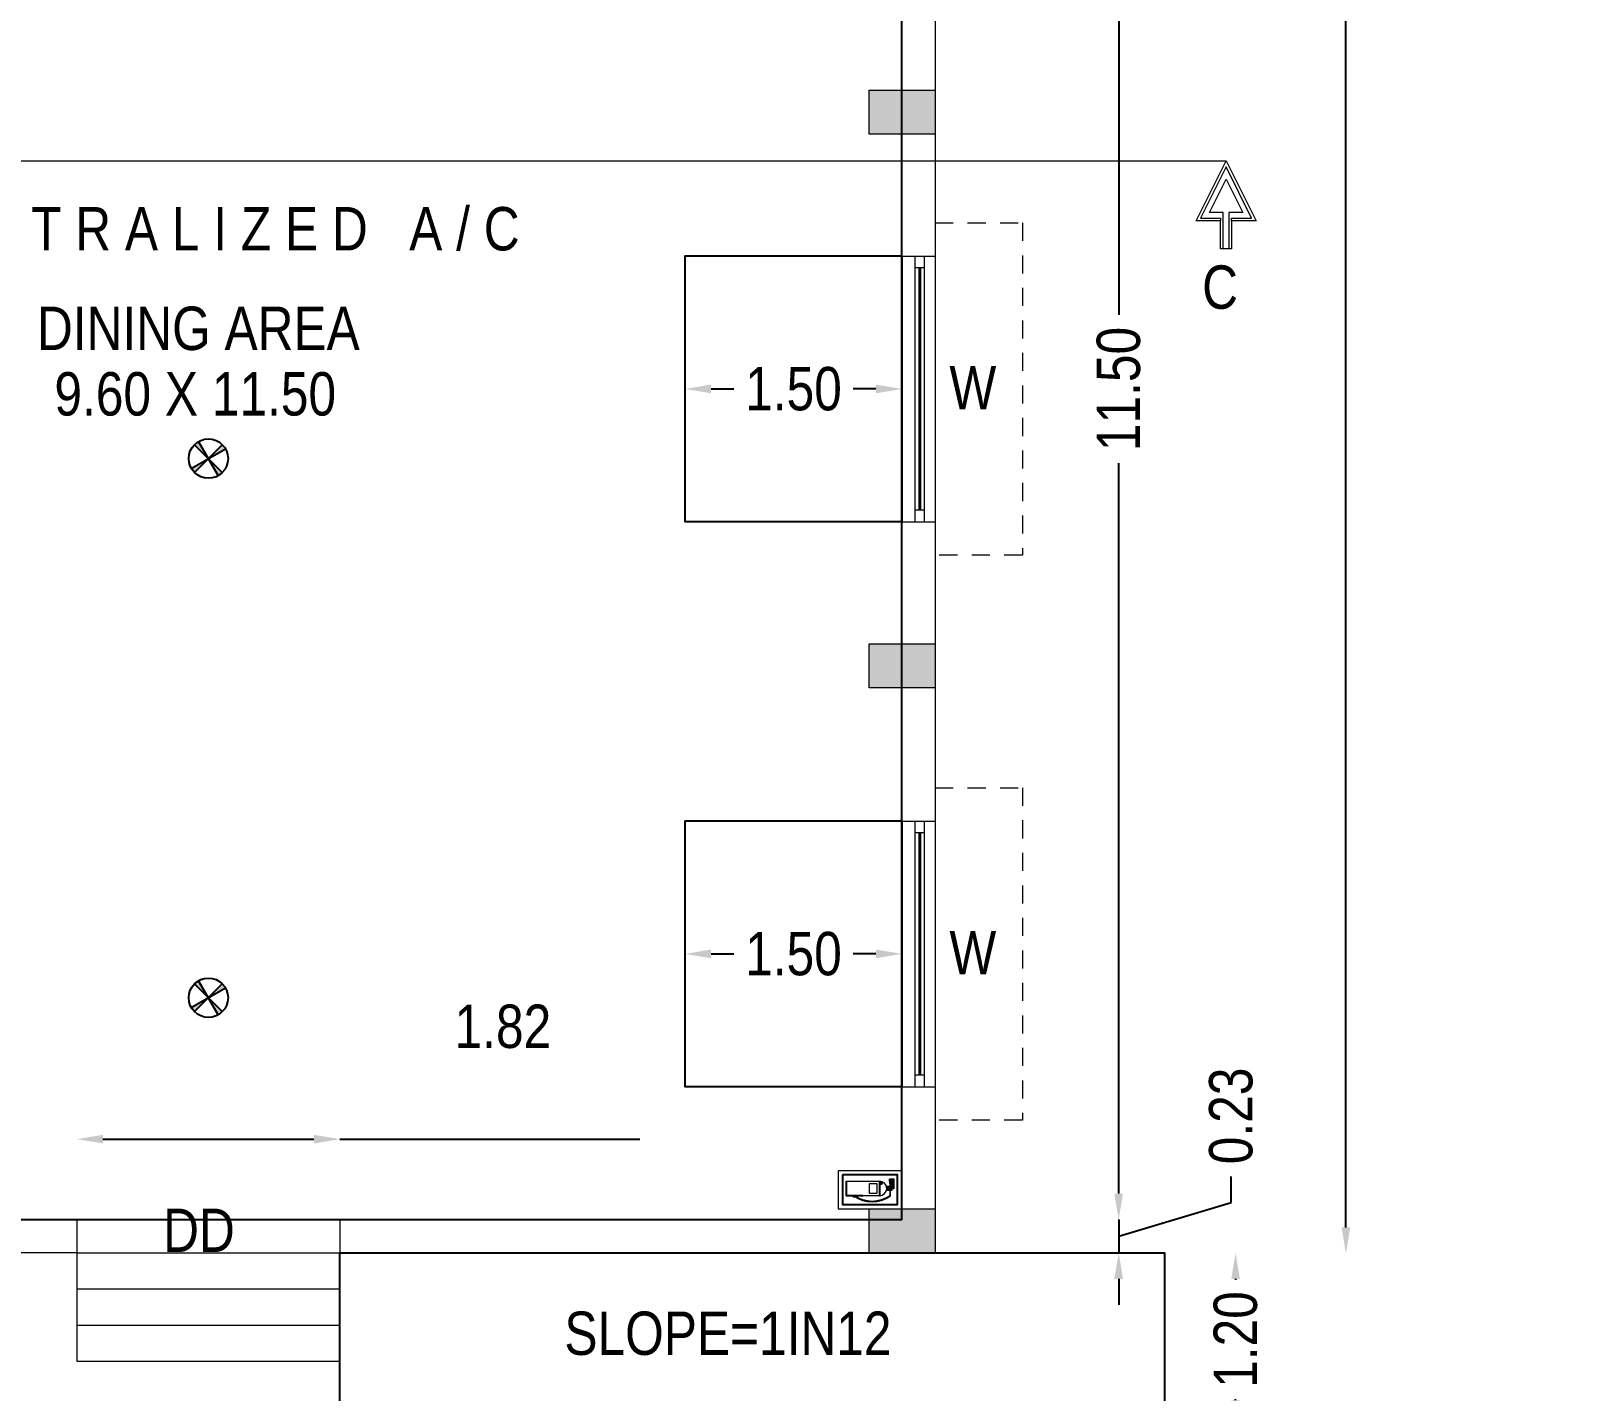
# Model space of a CAD drawing. Header units: metres. Extents: x 3750 to 6203, y 1588 to 3614.
# Drawn here: x 3800.98 to 3811.66, y 1607.11 to 1616.52 of the extents above; entities that cross this region are included whole.
import ezdxf

# ---------------------------------------------------------------- set-up
doc = ezdxf.new("R2010")
doc.units = ezdxf.units.M
doc.linetypes.add('HIDDEN2', pattern=[0.1875, 0.125, -0.0625])
for name, color, linetype in [('00', 7, 'Continuous'), ('BLK_3_DA_RAMP_1', 1, 'Continuous'), ('BLK_3_FLR_0_CARPET_AREA', 14, 'Continuous'), ('BLK_3_FLR_0_EXIT_WIDTH_DOOR', 2, 'Continuous'), ('BLK_3_FLR_0_REGULAR_ROOM_1', 2, 'Continuous'), ('BLK_3_FLR_0_ROOM_1_LIGHT_VENTILATION_1', 2, 'Continuous')]:
    doc.layers.add(name, color=color, linetype=linetype)
doc.styles.get("Standard").update_dxf_attribs({"font": 'swissc.ttf'})
doc.styles.add('style2a', font='swissc.ttf')
doc.dimstyles.new('ISO-25', dxfattribs={"dimtxt": 0.6, "dimasz": 0.18, "dimexe": 1.25, "dimexo": 0.625, "dimtad": 1, "dimdsep": 46, "dimtxsty": 'Standard', "dimcen": 0.18, "dimse1": 1, "dimse2": 1, "dimadec": 0, "dimazin": 0, "dimtfac": 1, "dimtmove": 0, "dimatfit": 3, "dimfxl": 0, "dimarcsym": 0})
doc.dimstyles.get("Standard").update_dxf_attribs({"dimtxt": 0.3, "dimasz": 0.18, "dimexe": 0.18, "dimexo": 0.0625, "dimgap": 0.09, "dimtad": 0, "dimzin": 0, "dimdsep": 46, "dimtxsty": 'style2a', "dimcen": 0.09, "dimse1": 1, "dimse2": 1, "dimadec": 0, "dimazin": 0, "dimtfac": 1, "dimtofl": 0, "dimtmove": 0, "dimatfit": 3, "dimfxl": 0, "dimtolj": 1, "dimtzin": 0, "dimarcsym": 0})

# ---------------------------------------------------------------- blocks, each defined once
blk = doc.blocks.new('*D80')
at = {"color": 0, "lineweight": -2, "ltscale": 10}
for p, q in [((3810.078997314411, 1631.273291614153), (3810.078997314411, 1620.274443601698)), ((3810.078997314411, 1608.238842342489), (3810.078997314411, 1619.237690354945))]:
    blk.add_line(p, q, dxfattribs=at)
at = {"color": 0, "ltscale": 10}
for points in [[(3810.048997314411, 1631.273291614153), (3810.108997314411, 1631.273291614153), (3810.078997314411, 1631.453291614153)], [(3810.048997314411, 1608.238842342489), (3810.108997314411, 1608.238842342489), (3810.078997314411, 1608.058842342489)]]:
    blk.add_solid(points, dxfattribs=at)
at = {"layer": 'Defpoints', "color": 0, "ltscale": 10}
for p in [(3807.236284165525, 1631.453291614153), (3810.078997314411, 1631.453291614153), (3807.236284165522, 1608.058842342489, 0.1880125918227396)]:
    blk.add_point(p, dxfattribs=at)
at = {"color": 0, "lineweight": 18, "ltscale": 10, "insert": (3810.078997314411, 1619.75606697832), "char_height": 0.3, "attachment_point": 5, "rotation": 90, "style": 'style2a'}
blk.add_mtext('\\A1;23.39', dxfattribs=at)
blk = doc.blocks.new('*D92')
at = {"color": 0, "lineweight": -2, "ltscale": 10}
for p, q in [((3808.50652313016, 1619.608603098485), (3808.50652313016, 1614.554026306233)), ((3808.50652313016, 1608.473215747746), (3808.50652313016, 1613.52779254))]:
    blk.add_line(p, q, dxfattribs=at)
at = {"color": 0, "ltscale": 10}
for points in [[(3808.47652313016, 1619.608603098485), (3808.53652313016, 1619.608603098485), (3808.50652313016, 1619.788603098485)], [(3808.47652313016, 1608.473215747746), (3808.53652313016, 1608.473215747746), (3808.50652313016, 1608.293215747747)]]:
    blk.add_solid(points, dxfattribs=at)
at = {"layer": 'Defpoints', "color": 0, "ltscale": 10}
for p in [(3806.779083251122, 1619.788603098485), (3806.77908325113, 1608.293215747747), (3808.50652313016, 1608.293215747747)]:
    blk.add_point(p, dxfattribs=at)
at = {"color": 0, "lineweight": 18, "ltscale": 10, "insert": (3808.506523130159, 1614.040909423115), "char_height": 0.3, "attachment_point": 5, "rotation": 90, "style": 'style2a'}
blk.add_mtext('\\A1;11.50', dxfattribs=at)
blk = doc.blocks.new('*D93')
at = {"color": 0, "lineweight": -2, "ltscale": 10}
for p, q in [((3808.506523130171, 1608.473215747746), (3808.506523130171, 1608.653215747747)), ((3809.284088065236, 1608.411485228266), (3809.284088065236, 1608.591485228265)), ((3808.506523130171, 1608.178215747746), (3809.284088065236, 1608.411485228266)), ((3808.506523130171, 1608.293215747747), (3808.506523130171, 1608.063215747745)), ((3808.506523130171, 1607.883215747745), (3808.506523130171, 1607.703215747745))]:
    blk.add_line(p, q, dxfattribs=at)
at = {"color": 0, "ltscale": 10}
for points in [[(3808.47652313017, 1608.473215747746), (3808.536523130171, 1608.473215747746), (3808.506523130171, 1608.293215747747)], [(3808.47652313017, 1607.883215747745), (3808.536523130171, 1607.883215747745), (3808.506523130171, 1608.063215747745)]]:
    blk.add_solid(points, dxfattribs=at)
at = {"layer": 'Defpoints', "color": 0, "ltscale": 10}
for p in [(3806.77908325113, 1608.293215747747), (3807.236284165531, 1608.063215747745), (3808.506523130171, 1608.063215747745)]:
    blk.add_point(p, dxfattribs=at)
at = {"color": 0, "lineweight": 18, "ltscale": 10, "insert": (3809.284088065235, 1609.01051120229), "char_height": 0.3, "attachment_point": 5, "rotation": 90, "style": 'style2a'}
blk.add_mtext('\\A1;0.23', dxfattribs=at)
blk = doc.blocks.new('*D95')
at = {"layer": 'BLK_3_FLR_0_ROOM_1_LIGHT_VENTILATION_1', "color": 0, "lineweight": -2}
for p, q in [((3805.686284165524, 1610.131915822528), (3805.842517931758, 1610.131915822528)), ((3806.826284165524, 1610.131915822528), (3806.67005039929, 1610.131915822528))]:
    blk.add_line(p, q, dxfattribs=at)
at = {"layer": 'BLK_3_FLR_0_ROOM_1_LIGHT_VENTILATION_1', "color": 0}
for points in [[(3805.686284165524, 1610.161915822527), (3805.686284165524, 1610.101915822528), (3805.506284165524, 1610.131915822528)], [(3806.826284165524, 1610.161915822527), (3806.826284165524, 1610.101915822528), (3807.006284165524, 1610.131915822528)]]:
    blk.add_solid(points, dxfattribs=at)
at = {"layer": 'Defpoints', "color": 0}
for p in [(3805.506284165524, 1610.131915822528), (3805.506284165524, 1610.131915822528), (3807.006284165524, 1610.131915822528)]:
    blk.add_point(p, dxfattribs=at)
at = {"layer": 'BLK_3_FLR_0_ROOM_1_LIGHT_VENTILATION_1', "color": 0, "insert": (3806.256284165524, 1610.131915822528), "char_height": 0.3, "attachment_point": 5, "style": 'style2a'}
blk.add_mtext('\\A1;1.50', dxfattribs=at)
blk = doc.blocks.new('*D96')
at = {"layer": 'BLK_3_FLR_0_ROOM_1_LIGHT_VENTILATION_1', "color": 0, "lineweight": -2}
for p, q in [((3805.6862957019, 1614.041308203914), (3805.842529468133, 1614.041308203914)), ((3806.8262957019, 1614.041308203914), (3806.670061935666, 1614.041308203914))]:
    blk.add_line(p, q, dxfattribs=at)
at = {"layer": 'BLK_3_FLR_0_ROOM_1_LIGHT_VENTILATION_1', "color": 0}
for points in [[(3805.6862957019, 1614.071308203914), (3805.6862957019, 1614.011308203914), (3805.5062957019, 1614.041308203914)], [(3806.8262957019, 1614.071308203914), (3806.8262957019, 1614.011308203914), (3807.0062957019, 1614.041308203914)]]:
    blk.add_solid(points, dxfattribs=at)
at = {"layer": 'Defpoints', "color": 0}
for p in [(3805.5062957019, 1614.041308203914), (3805.5062957019, 1614.041308203914), (3807.0062957019, 1614.041308203914)]:
    blk.add_point(p, dxfattribs=at)
at = {"layer": 'BLK_3_FLR_0_ROOM_1_LIGHT_VENTILATION_1', "color": 0, "insert": (3806.2562957019, 1614.041308203914), "char_height": 0.3, "attachment_point": 5, "style": 'style2a'}
blk.add_mtext('\\A1;1.50', dxfattribs=at)
blk = doc.blocks.new('*D303')
at = {"layer": 'BLK_3_FLR_0_EXIT_WIDTH_DOOR', "color": 0, "lineweight": -2}
for p, q in [((3801.477074107134, 1608.849768979135), (3802.937074107133, 1608.849768979135)), ((3803.117074107134, 1608.849768979135), (3805.193437743497, 1608.849768979135))]:
    blk.add_line(p, q, dxfattribs=at)
at = {"layer": 'BLK_3_FLR_0_EXIT_WIDTH_DOOR', "color": 0}
for points in [[(3801.477074107134, 1608.879768979135), (3801.477074107134, 1608.819768979136), (3801.297074107134, 1608.849768979135)], [(3802.937074107133, 1608.879768979135), (3802.937074107133, 1608.819768979136), (3803.117074107134, 1608.849768979135)]]:
    blk.add_solid(points, dxfattribs=at)
at = {"layer": 'Defpoints', "color": 0}
for p in [(3803.117074107134, 1608.849768979135), (3801.297074107134, 1608.29321574776), (3803.117074107134, 1608.293215747788)]:
    blk.add_point(p, dxfattribs=at)
at = {"layer": 'BLK_3_FLR_0_EXIT_WIDTH_DOOR', "color": 0, "insert": (3804.245255925315, 1609.628957290824), "char_height": 0.3, "attachment_point": 5}
blk.add_mtext('1.82', dxfattribs=at)
blk = doc.blocks.new('*D305')
at = {"layer": 'BLK_3_DA_RAMP_1', "color": 0, "lineweight": -2}
for p, q in [((3809.315535177961, 1607.883215747775), (3809.315535177961, 1607.876981981542)), ((3809.315535177961, 1607.043215747776), (3809.315535177961, 1607.049449514009))]:
    blk.add_line(p, q, dxfattribs=at)
at = {"layer": 'BLK_3_DA_RAMP_1', "color": 0}
for points in [[(3809.285535177961, 1607.883215747775), (3809.345535177961, 1607.883215747775), (3809.315535177961, 1608.063215747775)], [(3809.285535177961, 1607.043215747776), (3809.345535177961, 1607.043215747776), (3809.315535177961, 1606.863215747775)]]:
    blk.add_solid(points, dxfattribs=at)
at = {"layer": 'Defpoints', "color": 0}
for p in [(3808.824535371344, 1608.063215747775), (3809.315535177961, 1608.063215747775), (3808.824535371344, 1606.863215747775)]:
    blk.add_point(p, dxfattribs=at)
at = {"layer": 'BLK_3_DA_RAMP_1', "color": 0, "insert": (3809.315535177961, 1607.463215747774), "char_height": 0.3, "attachment_point": 5, "rotation": 90, "style": 'style2a'}
blk.add_mtext('\\A1;1.20', dxfattribs=at)
blk = doc.blocks.new('auto-sprinkler')
at = {"layer": '00'}
h = blk.add_hatch(color=161, dxfattribs=at)
h.dxf.hatch_style = 1
h.paths.add_polyline_path([(5.82e-14, -1.293e-13), (-0.0750000000000014, 0.1299038105677039, 0.0655434628151658), (-0.106066017177958, 0.1060660171780574)])
h.paths.add_polyline_path([(-1.805e-13, -6.54e-14), (0.1299038105676527, 0.0749999999999943, 0.0655434628153172), (0.1060660171779424, 0.1060660171780148)])
h.paths.add_polyline_path([(0.0749999999999432, -0.1299038105676598, 0.0655434628150144), (0.1060660171778358, -0.1060660171780774), (5.83e-14, -1.293e-13)])
h.paths.add_polyline_path([(-0.129903810567711, -0.0749999999999502, 0.0655434628151658), (-0.1060660171780645, -0.1060660171779068), (-1.804e-13, -6.53e-14)])
at = {"layer": '00', "color": 170}
for points in [[(0.0749999999999027, -0.1299038105675898), (-0.0749999999999609, 0.1299038105676338)], [(-0.1299038105676409, -0.0749999999999098), (0.1299038105675827, 0.0749999999999538)], [(-0.1060660171781656, -0.1060660171780079), (0.1060660171777663, 0.1060660171778387)], [(0.1060660171777663, -0.1060660171780079), (-0.1060660171778245, 0.106066017177924)]]:
    blk.add_lwpolyline(points, dxfattribs=at)
blk.add_circle((-2.91e-14, 2.2e-14), 0.15, dxfattribs=at)
blk = doc.blocks.new('cylinder1')
for color, points in [(250, [(-7.5, 38.5), (-7.5, 37), (-1.5, 37), (1.819e-12, 37), (1.819e-12, 38.49999999999989)]), (250, [(-1.5, 36.49111867737474), (-1.5, 37), (-7.5, 35.86409997163537), (-7.5, 35.60965931032275), (-6.156004991853456, 35.60965931032275)]), (7, [(-3.582362558996101, 28.5413344918561, 1), (-4.882362558996101, 28.5413344918561, 1)]), (250, [(-1.5, 37), (-1.5, 33), (0, 33), (0, 34), (-0.25, 34), (-0.25, 36), (0, 36), (0, 37)]), (253, [(0.25, 36), (-0.25, 36), (-0.25, 34), (0.25, 34)]), (250, [(1.5, 37), (0, 37), (0, 36), (0.25, 36), (0.25, 34), (0, 34), (0, 33), (1.5, 33)]), (250, [(1.5, 36), (1.5, 35.5), (6.005287903726634, 35.5, -0.3128595630404711), (6, 6.750000000000008), (6, 6.199155247696468, 0.33166186902408), (6.116349988142244, 36)]), (254, [(6, 5.949155247696468), (6, 5.699155247696468), (6.5, 5.699155247696468), (6.5, 7.499999999999996), (6, 7.499999999999996), (6, 7.249999999999996), (6.25, 7.249999999999996), (6.25, 5.949155247696468)])]:
    blk.add_hatch(color=color).paths.add_polyline_path(points)
at = {"lineweight": 25}
for points in [[(-1.5, 36.49111867737474), (-6.156004991853478, 35.60965931032274), (-7.5, 35.60965931032274), (-7.5, 35.86409997163537), (-1.5, 37), (-7.5, 37), (-7.5, 38.5), (1.819e-12, 38.49999999999989), (1.819e-12, 37)], [(-1.5, 37), (1.5, 37), (1.5, 32.80947501931109)], [(-1.5, 32.80947501931109), (-1.5, 37)], [(-1.5, 33), (1.5, 33)], [(0, 36), (0, 37)], [(0, 33), (0, 34)]]:
    blk.add_lwpolyline(points, dxfattribs=at)
at = {"lineweight": 15}
blk.add_lwpolyline([(-6, 27), (6, 27, 0.9999999999999998)], format="xyb", close=True, dxfattribs=at)
for points in [[(-6, 27), (6, 27)], [(6, 13.5), (6, 0)], [(-6, 0), (6, 0)], [(6, 6.75), (6, 0)]]:
    blk.add_lwpolyline(points)
for points in [[(-6, 27), (6, 27), (6, 0), (-6, 0)], [(-4, 19), (-4, 25), (4, 25), (4, 19)]]:
    blk.add_lwpolyline(points, close=True, dxfattribs=at)
at = {"lineweight": 25}
blk.add_lwpolyline([(0.25, 34), (0.25, 36), (-0.25, 36), (-0.25, 34)], close=True, dxfattribs=at)
at = {"lineweight": 20}
blk.add_lwpolyline([(6, 6.75), (6, 6.199155247696468, 0.33166186902408), (6.116349988142244, 36), (1.5, 36), (1.5, 35.5), (6.005287903726638, 35.5, -0.3128595630404712)], format="xyb", close=True, dxfattribs=at)
blk.add_lwpolyline([(6, 5.949155247696468), (6, 5.699155247696468), (6.5, 5.699155247696468), (6.5, 7.499999999999996), (6, 7.499999999999996), (6, 7.249999999999996), (6.25, 7.249999999999996), (6.25, 5.949155247696468)], close=True)
at = {"lineweight": 25}
blk.add_circle((-4.232362558996101, 28.5413344918561), 0.75, dxfattribs=at)
blk.add_circle((-4.232362558996101, 28.5413344918561), 0.65)
blk = doc.blocks.new('cylinderfinal')
at = {"lineweight": 20}
for points in [[(-13.5, -45), (13.5, -45), (13.5, 0), (-13.5, 0)], [(-10.5, -42), (10.5, -42), (10.5, -3.000000000000003), (-10.5, -3)]]:
    blk.add_lwpolyline(points, close=True, dxfattribs=at)
blk.add_lwpolyline([(-10.5, -42), (10.5, -42), (10.5, -3.000000000000003), (-10.5, -3)], close=True)
at = {"lineweight": 15, "xscale": 0.8699999999998906, "yscale": 0.8699999999998906, "zscale": 1.5}
blk.add_blockref('cylinder1', (-0.9169508714730908, -39.34066445374083), dxfattribs=at)

msp = doc.modelspace()

# ---------------------------------------------------------------- hatches: boundary and pattern name
at = {"lineweight": 18, "ltscale": 10}
h = msp.add_hatch(dxfattribs=at)
h.set_pattern_fill('AR-HBONE', color=256, scale=0.18)
h.set_pattern_definition([(45, (-28086.02757969537, 1403.084574576536), (0, 1.018233764908627), [2.16, -0.72]), (135, (-28085.51846281286, 1403.593691459036), (1e-16, 1.018233764908627), [2.16, -0.72])])
h.paths.add_polyline_path([(3823.262936943984, 1608.267154314949), (3823.262936943984, 1608.341958021952), (3823.490137858371, 1608.341958021952), (3823.490137858371, 1611.946549793719), (3823.262936943973, 1611.946549793719), (3823.262936943973, 1612.251350403337), (3823.490137858371, 1612.251350403337), (3823.490137858374, 1615.593375009247), (3822.05599096674, 1615.593375009247), (3822.05599096674, 1614.650818377264), (3818.383990966736, 1614.650818377264), (3818.383990966736, 1615.593375009247), (3813.891717741613, 1615.593375009247), (3813.891717741618, 1612.251350403337), (3814.118911353343, 1612.251350403337), (3814.118911353343, 1611.946549793719), (3813.891717741618, 1611.946549793719), (3813.891717741618, 1608.341958021952), (3814.118911353354, 1608.341958021952), (3814.118911353354, 1608.26715431502)])
h.paths.add_polyline_path([(3818.383990966736, 1612.988299015678), (3822.05599096674, 1612.988299015678), (3822.05599096674, 1611.092299015678), (3818.383990966736, 1611.092299015678)], flags=16)
h.paths.add_polyline_path([(3818.419990966737, 1612.952299015679), (3822.019990966739, 1612.952299015679), (3822.019990966739, 1611.128299015678), (3818.419990966737, 1611.128299015678)], flags=0)
h.paths.add_polyline_path([(3818.463270262625, 1611.174100253505), (3818.463270262625, 1611.986595691133), (3819.570792381266, 1611.986595691133), (3819.570792381266, 1611.174100253505)], flags=0)
h.paths.add_polyline_path([(3818.463270262625, 1612.086100253506), (3818.463270262625, 1612.898595691133), (3819.570792381266, 1612.898595691133), (3819.570792381266, 1612.086100253506)], flags=0)
h.paths.add_polyline_path([(3819.663270262623, 1611.174100253505), (3819.663270262623, 1611.986595691133), (3820.770792381266, 1611.986595691133), (3820.770792381266, 1611.174100253505)], flags=0)
h.paths.add_polyline_path([(3819.663270262623, 1612.086100253506), (3819.663270262623, 1612.898595691133), (3820.770792381266, 1612.898595691133), (3820.770792381266, 1612.086100253506)], flags=0)
h.paths.add_polyline_path([(3820.863270262623, 1611.174100253505), (3820.863270262623, 1611.986595691133), (3821.970792381266, 1611.986595691133), (3821.970792381266, 1611.174100253505)], flags=0)
h.paths.add_polyline_path([(3820.863270262623, 1612.086100253506), (3820.863270262623, 1612.898595691133), (3821.970792381266, 1612.898595691133), (3821.970792381266, 1612.086100253506)], flags=0)
h.paths.add_polyline_path([(3818.870795594474, 1610.593015793325), (3821.49047836304, 1610.593015793325), (3821.49047836304, 1610.976397192026), (3818.870795594474, 1610.976397192026)], flags=24)
h.paths.add_polyline_path([(3818.870795594474, 1614.151535154911), (3821.49047836304, 1614.151535154911), (3821.49047836304, 1614.534916553612), (3818.870795594474, 1614.534916553612)], flags=24)
h.paths.add_polyline_path([(3810.504221263683, 1619.505975531873), (3811.367337225484, 1619.505975531873), (3811.367337225484, 1619.95108876516), (3810.504221263683, 1619.95108876516)], flags=9)
h.paths.add_polyline_path([(3809.635466042386, 1631.088200167704), (3810.330762086041, 1631.088200167704), (3810.330762086041, 1631.533313400992), (3809.635466042386, 1631.533313400992)], flags=9)
h.paths.add_polyline_path([(3809.014404650901, 1627.925782240021), (3809.709700694557, 1627.925782240021), (3809.709700694557, 1628.370895473308), (3809.014404650901, 1628.370895473308)], flags=9)
h.paths.add_polyline_path([(3809.635466042472, 1624.763511652037), (3810.33076208613, 1624.763511652037), (3810.33076208613, 1625.208624885324), (3809.635466042472, 1625.208624885324)], flags=9)
h.paths.add_polyline_path([(3809.018161813309, 1622.208437982187), (3809.713457856968, 1622.208437982187), (3809.713457856968, 1622.653551215474), (3809.018161813309, 1622.653551215474)], flags=9)
h.paths.add_polyline_path([(3809.635466042531, 1619.653511652036), (3810.330762086189, 1619.653511652036), (3810.330762086189, 1620.098624885325), (3809.635466042531, 1620.098624885325)], flags=9)
h.paths.add_polyline_path([(3808.920328252671, 1613.790744306816), (3809.783444214474, 1613.790744306816), (3809.783444214474, 1614.235857540106), (3808.920328252671, 1614.235857540106)], flags=9)
h.paths.add_polyline_path([(3809.635466042589, 1607.928124301298), (3810.330762086247, 1607.928124301298), (3810.330762086247, 1608.373237534584), (3809.635466042589, 1608.373237534584)], flags=9)
h.paths.add_polyline_path([(3797.799677449148, 1633.953965788958), (3798.494973492804, 1633.953965788958), (3798.494973492804, 1634.399079022246), (3797.799677449148, 1634.399079022246)], flags=9)
h.paths.add_polyline_path([(3802.714955628177, 1633.753461014062), (3803.410251671833, 1633.753461014062), (3803.410251671833, 1634.198574247349), (3802.714955628177, 1634.198574247349)], flags=9)
h.paths.add_polyline_path([(3802.620584550411, 1634.859442594166), (3803.483700512213, 1634.859442594166), (3803.483700512213, 1635.304555827454), (3802.620584550411, 1635.304555827454)], flags=9)
h.paths.add_polyline_path([(3807.628104868584, 1633.953965788958), (3808.323400912242, 1633.953965788958), (3808.323400912242, 1634.399079022246), (3807.628104868584, 1634.399079022246)], flags=9)
h.paths.add_polyline_path([(3809.004238211592, 1631.803124480428), (3809.69953425525, 1631.803124480428), (3809.69953425525, 1632.248237713715), (3809.004238211592, 1632.248237713715)], flags=9)
h.paths.add_polyline_path([(3804.633994721807, 1632.003391406762), (3805.329290765465, 1632.003391406762), (3805.329290765465, 1632.44850464005), (3804.633994721807, 1632.44850464005)], flags=9)
h.paths.add_polyline_path([(3801.183994721905, 1632.003365384885), (3801.879290765562, 1632.003365384885), (3801.879290765562, 1632.448478618172), (3801.183994721905, 1632.448478618172)], flags=9)
h.paths.add_polyline_path([(3826.192415504653, 1619.505975531873), (3827.055531466456, 1619.505975531873), (3827.055531466456, 1619.95108876516), (3826.192415504653, 1619.95108876516)], flags=9)
h.paths.add_polyline_path([(3825.264747900458, 1631.088200167704), (3825.960043944115, 1631.088200167704), (3825.960043944115, 1631.533313400992), (3825.264747900458, 1631.533313400992)], flags=9)
h.paths.add_polyline_path([(3824.643686508973, 1627.925782240021), (3825.338982552629, 1627.925782240021), (3825.338982552629, 1628.370895473308), (3824.643686508973, 1628.370895473308)], flags=9)
h.paths.add_polyline_path([(3824.647443671367, 1622.208437982187), (3825.342739715025, 1622.208437982187), (3825.342739715025, 1622.653551215474), (3824.647443671367, 1622.653551215474)], flags=9)
h.paths.add_polyline_path([(3825.26474790059, 1619.653511652036), (3825.960043944246, 1619.653511652036), (3825.960043944246, 1620.098624885325), (3825.26474790059, 1620.098624885325)], flags=9)
h.paths.add_polyline_path([(3824.54961011073, 1613.790744306816), (3825.412726072534, 1613.790744306816), (3825.412726072534, 1614.235857540106), (3824.54961011073, 1614.235857540106)], flags=9)
h.paths.add_polyline_path([(3825.264747900647, 1607.928124301298), (3825.960043944305, 1607.928124301298), (3825.960043944305, 1608.373237534584), (3825.264747900647, 1608.373237534584)], flags=9)
h.paths.add_polyline_path([(3813.428959307195, 1633.953965788958), (3814.124255350852, 1633.953965788958), (3814.124255350852, 1634.399079022246), (3813.428959307195, 1634.399079022246)], flags=9)
h.paths.add_polyline_path([(3818.344237486219, 1633.753461014062), (3819.039533529878, 1633.753461014062), (3819.039533529878, 1634.198574247349), (3818.344237486219, 1634.198574247349)], flags=9)
h.paths.add_polyline_path([(3818.249866408456, 1634.859442594166), (3819.112982370257, 1634.859442594166), (3819.112982370257, 1635.304555827454), (3818.249866408456, 1635.304555827454)], flags=9)
h.paths.add_polyline_path([(3823.257386726633, 1633.953965788958), (3823.952682770289, 1633.953965788958), (3823.952682770289, 1634.399079022246), (3823.257386726633, 1634.399079022246)], flags=9)
h.paths.add_polyline_path([(3824.633520069667, 1631.803124480428), (3825.328816113323, 1631.803124480428), (3825.328816113323, 1632.248237713715), (3824.633520069667, 1632.248237713715)], flags=9)
h.paths.add_polyline_path([(3820.26327657985, 1632.003391406762), (3820.958572623509, 1632.003391406762), (3820.958572623509, 1632.44850464005), (3820.26327657985, 1632.44850464005)], flags=9)
h.paths.add_polyline_path([(3816.813276579949, 1632.003365384885), (3817.508572623605, 1632.003365384885), (3817.508572623605, 1632.448478618172), (3816.813276579949, 1632.448478618172)], flags=9)
h.paths.add_polyline_path([(3817.284066471828, 1627.715469877274), (3820.14978384746, 1627.715469877274), (3820.14978384746, 1628.098851275975), (3817.284066471828, 1628.098851275975)], flags=9)
h.paths.add_polyline_path([(3818.870795594474, 1617.710054516497), (3821.49047836304, 1617.710054516497), (3821.49047836304, 1618.0934359152), (3818.870795594474, 1618.0934359152)], flags=9)
h.paths.add_polyline_path([(3818.870795594474, 1621.268573878082), (3821.49047836304, 1621.268573878082), (3821.49047836304, 1621.651955276785), (3818.870795594474, 1621.651955276785)], flags=9)
h.paths.add_polyline_path([(3818.870795594474, 1624.827093239669), (3821.49047836304, 1624.827093239669), (3821.49047836304, 1625.210474638372), (3818.870795594474, 1625.210474638372)], flags=9)
h.paths.add_polyline_path([(3818.452806318957, 1632.045533487969), (3819.1101603204, 1632.045533487969), (3819.1101603204, 1632.418100178669), (3818.452806318957, 1632.418100178669)], flags=9)
h.paths.add_polyline_path([(3825.491281798952, 1614.486463592459), (3825.940540991457, 1614.486463592459), (3825.940540991457, 1614.94698132858), (3825.491281798952, 1614.94698132858)], flags=9)
h.paths.add_polyline_path([(3811.960282927415, 1614.486463592459), (3812.409542119919, 1614.486463592459), (3812.409542119919, 1614.94698132858), (3811.960282927415, 1614.94698132858)], flags=9)
h.paths.add_polyline_path([(3816.338472226546, 1605.898208671089), (3821.128212110939, 1605.898208671089), (3821.128212110939, 1606.964427360878), (3816.338472226546, 1606.964427360878)], flags=9)
h.paths.add_polyline_path([(3806.538960393335, 1632.043280423802), (3807.135932275093, 1632.043280423802), (3807.135932275093, 1632.418550791502), (3806.538960393335, 1632.418550791502)], flags=9)
h.paths.add_polyline_path([(3797.520608360152, 1623.381044638243), (3797.994022202975, 1623.381044638243), (3797.994022202975, 1623.756044638243), (3797.520608360152, 1623.756044638243)], flags=9)
h.paths.add_polyline_path([(3795.875586501038, 1588.318852389466), (3800.745982135421, 1588.318852389466), (3800.745982135421, 1589.404664122072), (3795.875586501038, 1589.404664122072)], flags=9)
h.paths.add_polyline_path([(3801.911234370241, 1613.197942888275), (3804.033114826924, 1613.197942888275), (3804.033114826924, 1613.571965722391), (3801.911234370241, 1613.571965722391)], flags=9)
h.paths.add_polyline_path([(3809.850688222901, 1642.795329890526), (3812.99472931879, 1642.795329890526), (3812.99472931879, 1643.086905232991), (3809.850688222901, 1643.086905232991)], flags=9)
h.paths.add_polyline_path([(3809.921359286941, 1642.211559974412), (3812.145879834886, 1642.211559974412), (3812.145879834886, 1642.502929837425), (3809.921359286941, 1642.502929837425)], flags=9)
h.paths.add_polyline_path([(3809.948186863584, 1641.578065695136), (3812.352707411525, 1641.578065695136), (3812.352707411525, 1641.869435558151), (3809.948186863584, 1641.869435558151)], flags=9)
h.paths.add_polyline_path([(3809.942855964486, 1640.871323477558), (3812.767650485034, 1640.871323477558), (3812.767650485034, 1641.162693340572), (3809.942855964486, 1641.162693340572)], flags=9)
h.paths.add_polyline_path([(3809.55539646008, 1638.688780545967), (3811.577314268296, 1638.688780545967), (3811.577314268296, 1638.980150408982), (3809.55539646008, 1638.980150408982)], flags=9)
h.paths.add_polyline_path([(3809.54874952091, 1639.486745545557), (3813.627927603101, 1639.486745545557), (3813.627927603101, 1639.77811540857), (3809.54874952091, 1639.77811540857)], flags=9)
h.paths.add_polyline_path([(3809.55539646008, 1639.100164066372), (3812.964848514872, 1639.100164066372), (3812.964848514872, 1639.391533929385), (3809.55539646008, 1639.391533929385)], flags=9)
h.paths.add_polyline_path([(3809.924846538528, 1636.278459081595), (3813.279367086469, 1636.278459081595), (3813.279367086469, 1636.569828944608), (3809.924846538528, 1636.569828944608)], flags=9)
h.paths.add_polyline_path([(3809.929751176749, 1636.61460330196), (3813.104888163051, 1636.61460330196), (3813.104888163051, 1636.906178644425), (3809.929751176749, 1636.906178644425)], flags=9)
h.paths.add_polyline_path([(3800.98706690095, 1643.977939824263), (3805.167442623492, 1643.977939824263), (3805.167442623492, 1645.04405735798), (3800.98706690095, 1645.04405735798)], flags=9)
h.paths.add_polyline_path([(3796.548104148997, 1645.410186639345), (3797.317224552749, 1645.410186639345), (3797.317224552749, 1645.824238549943), (3796.548104148997, 1645.824238549943)], flags=9)
h.paths.add_polyline_path([(3809.427868379064, 1645.410186639345), (3810.196988782816, 1645.410186639345), (3810.196988782816, 1645.824238549943), (3809.427868379064, 1645.824238549943)], flags=9)
h.paths.add_polyline_path([(3809.861999940909, 1614.486463592459), (3810.311259133413, 1614.486463592459), (3810.311259133413, 1614.94698132858), (3809.861999940909, 1614.94698132858)], flags=9)
h.paths.add_polyline_path([(3796.33100106937, 1614.486463592459), (3796.780260261875, 1614.486463592459), (3796.780260261875, 1614.94698132858), (3796.33100106937, 1614.94698132858)], flags=9)
h.paths.add_polyline_path([(3801.138699848923, 1635.87696362298), (3805.030983085919, 1635.87696362298), (3805.030983085919, 1636.943081156699), (3801.138699848923, 1636.943081156699)], flags=9)
h.paths.add_polyline_path([(3800.709190368502, 1605.898208671089), (3805.498930252895, 1605.898208671089), (3805.498930252895, 1606.964427360878), (3800.709190368502, 1606.964427360878)], flags=9)
h.paths.add_polyline_path([(3796.65603754769, 1637.309210438062), (3797.425157951443, 1637.309210438062), (3797.425157951443, 1637.723262348661), (3796.65603754769, 1637.723262348661)], flags=9)
h.paths.add_polyline_path([(3809.427868379064, 1637.309210438062), (3810.196988782816, 1637.309210438062), (3810.196988782816, 1637.723262348661), (3809.427868379064, 1637.723262348661)], flags=9)
h.paths.add_polyline_path([(3807.502079689663, 1627.959203299147), (3808.157450994637, 1627.959203299147), (3808.157450994637, 1628.325821900445), (3807.502079689663, 1628.325821900445)], flags=9)
h.paths.add_polyline_path([(3802.687550860159, 1607.982212775659), (3803.342922165131, 1607.982212775659), (3803.342922165131, 1608.348831376957), (3802.687550860159, 1608.348831376957)], flags=9)
h.paths.add_polyline_path([(3797.520615662818, 1629.813741831477), (3797.994029505645, 1629.813741831477), (3797.994029505645, 1630.188741831477), (3797.520615662818, 1630.188741831477)], flags=9)
h.paths.add_polyline_path([(3797.520615662818, 1626.110954149099), (3797.994029505645, 1626.110954149099), (3797.994029505645, 1626.485954149099), (3797.520615662818, 1626.485954149099)], flags=9)
h.paths.add_polyline_path([(3802.462447739712, 1628.676861132477), (3803.208752714478, 1628.676861132477), (3803.208752714478, 1629.069705400682), (3802.462447739712, 1629.069705400682)], flags=9)
h.paths.add_polyline_path([(3808.130933441363, 1621.038705086518), (3808.522515993634, 1621.038705086518), (3808.522515993634, 1621.413705086518), (3808.130933441363, 1621.413705086518)], flags=9)
h.paths.add_polyline_path([(3797.520608360152, 1621.032709496558), (3797.994022202975, 1621.032709496558), (3797.994022202975, 1621.407709496558), (3797.520608360152, 1621.407709496558)], flags=9)
h.paths.add_polyline_path([(3797.520608360152, 1609.896161213762), (3797.994022202975, 1609.896161213762), (3797.994022202975, 1610.271161213762), (3797.520608360152, 1610.271161213762)], flags=9)
h.paths.add_polyline_path([(3797.520608360152, 1617.637349378727), (3797.994022202975, 1617.637349378727), (3797.994022202975, 1618.012349378727), (3797.520608360152, 1618.012349378727)], flags=9)
h.paths.add_polyline_path([(3797.520608360152, 1613.805553595147), (3797.994022202975, 1613.805553595147), (3797.994022202975, 1614.180553595147), (3797.520608360152, 1614.180553595147)], flags=9)
h.paths.add_polyline_path([(3808.127286984465, 1609.896161213762), (3808.600700827289, 1609.896161213762), (3808.600700827289, 1610.271161213762), (3808.127286984465, 1610.271161213762)], flags=9)
h.paths.add_polyline_path([(3808.127286984465, 1617.637349378727), (3808.600700827289, 1617.637349378727), (3808.600700827289, 1618.012349378727), (3808.127286984465, 1618.012349378727)], flags=9)
h.paths.add_polyline_path([(3808.127286984465, 1613.805553595147), (3808.600700827289, 1613.805553595147), (3808.600700827289, 1614.180553595147), (3808.127286984465, 1614.180553595147)], flags=9)
h.paths.add_polyline_path([(3800.757949357155, 1614.902783597372), (3805.431074807773, 1614.902783597372), (3805.431074807773, 1615.295627865577), (3800.757949357155, 1615.295627865577)], flags=9)
h.paths.add_polyline_path([(3804.300251687062, 1620.795461469132), (3804.689040439762, 1620.795461469132), (3804.689040439762, 1621.162080070431), (3804.300251687062, 1621.162080070431)], flags=9)
h.paths.add_polyline_path([(3802.459845312812, 1619.697330870437), (3802.848634065514, 1619.697330870437), (3802.848634065514, 1620.063949471735), (3802.459845312812, 1620.063949471735)], flags=9)
h.paths.add_polyline_path([(3801.905262636272, 1627.74735049993), (3803.775666385369, 1627.74735049993), (3803.775666385369, 1628.129109692433), (3801.905262636272, 1628.129109692433)], flags=9)
h.paths.add_polyline_path([(3802.324071475095, 1628.199920850573), (3803.395628793053, 1628.199920850573), (3803.395628793053, 1628.583302249275), (3802.324071475095, 1628.583302249275)], flags=9)
h.paths.add_polyline_path([(3805.34964654798, 1621.942382156827), (3807.220050297075, 1621.942382156827), (3807.220050297075, 1622.324141349329), (3805.34964654798, 1622.324141349329)], flags=9)
h.paths.add_polyline_path([(3805.609878446662, 1622.39495250747), (3806.906742181343, 1622.39495250747), (3806.906742181343, 1622.778333906172), (3805.609878446662, 1622.778333906172)], flags=9)
h.paths.add_polyline_path([(3800.213775274579, 1621.942382156827), (3802.084179023676, 1621.942382156827), (3802.084179023676, 1622.324141349329), (3800.213775274579, 1622.324141349329)], flags=9)
h.paths.add_polyline_path([(3800.276625441595, 1622.39495250747), (3802.024282254859, 1622.39495250747), (3802.024282254859, 1622.778333906172), (3800.276625441595, 1622.778333906172)], flags=9)
h.paths.add_polyline_path([(3801.932609456332, 1613.762723269456), (3803.987584222014, 1613.762723269456), (3803.987584222014, 1614.144482461957), (3801.932609456332, 1614.144482461957)], flags=9)
h.paths.add_polyline_path([(3801.811751301701, 1614.215293620098), (3804.348881799182, 1614.215293620098), (3804.348881799182, 1614.5986750188), (3801.811751301701, 1614.5986750188)], flags=9)
h = msp.add_hatch(color=256, dxfattribs=at)
h.dxf.hatch_style = 1
h.paths.add_polyline_path([(3806.779083251125, 1616.109207619713), (3806.779083251125, 1615.804407010095), (3807.236284165528, 1615.804407010095), (3807.236284165528, 1616.109207619713)])
h = msp.add_hatch(color=256, dxfattribs=at)
h.dxf.hatch_style = 1
h.paths.add_polyline_path([(3806.779083251117, 1612.277411836133), (3806.779083251117, 1611.972611226515), (3807.23628416552, 1611.972611226515), (3807.23628416552, 1612.277411836133)])
h = msp.add_hatch(color=256, dxfattribs=at)
h.dxf.hatch_style = 1
h.paths.add_polyline_path([(3806.779083251128, 1608.368019454748), (3806.779083251128, 1608.063218845128), (3807.23628416553, 1608.063218845128), (3807.23628416553, 1608.368019454748)])

# ---------------------------------------------------------------- linework, layer by layer
at = {"linetype": 'Continuous', "lineweight": 18}
for p, q in [((3807.23628416552, 1627.265911196267, -723.690057131415), (3807.23628416552, 1608.063215747744)), ((3807.006284165517, 1619.788603098484), (3807.006284165515, 1608.293215747744)), ((3801.297074107134, 1608.29321574776), (3797.407864048754, 1608.293215747744)), ((3801.297074107134, 1608.29321574776), (3801.297074107139, 1608.063215747761)), ((3807.00628416551, 1608.293215747744), (3803.117074107129, 1608.293215747773)), ((3803.117074107134, 1608.293215747773), (3803.117074107138, 1608.063215747774)), ((3801.297074107139, 1608.063215747761), (3797.177864048758, 1608.063215747744)), ((3801.297074107139, 1608.063215747761), (3801.297074107139, 1607.313215747761)), ((3801.297074107139, 1608.063215747761), (3803.117074107138, 1608.063215747806)), ((3807.23628416552, 1608.063215747744), (3803.117074107134, 1608.063215747774)), ((3803.117074107138, 1608.063215747774), (3803.117074107138, 1607.313215747806)), ((3801.297074107139, 1607.813215747761), (3803.117074107142, 1607.813215747806)), ((3801.297074107144, 1607.563215747761), (3803.117074107144, 1607.563215747806)), ((3801.297074107148, 1607.313215747761), (3803.117074107148, 1607.313215747806))]:
    msp.add_line(p, q, dxfattribs=at)
at = {"lineweight": 18, "ltscale": 10}
for p, q in [((3795.718623902384, 1615.619436442045), (3809.249622773926, 1615.619436442045)), ((3809.042619515796, 1615.205429925794), (3809.249622773921, 1615.619436442045)), ((3809.249622773921, 1615.619436442045), (3809.457867765265, 1615.20466249246)), ((3809.211251107245, 1615.20466249246), (3809.041377782578, 1615.20466249246)), ((3809.211251107245, 1615.01114216813), (3809.211251107245, 1615.20466249246)), ((3809.457867765265, 1615.20466249246), (3809.287994440591, 1615.20466249246)), ((3809.287994440591, 1615.20466249246), (3809.287994440591, 1615.01114216813)), ((3809.287994440591, 1615.01114216813), (3809.211251107245, 1615.01114216813))]:
    msp.add_line(p, q, dxfattribs=at)
at = {"lineweight": 18}
for p, q in [((3807.006272629148, 1614.960510642314), (3807.234873086346, 1614.960510642314)), ((3807.098309365372, 1613.121308203914), (3807.098309365372, 1614.960510642314)), ((3807.162307455733, 1613.121308203914), (3807.162307455733, 1614.960510642314)), ((3807.162307455733, 1614.879300491132), (3807.098309365372, 1614.879300491132)), ((3807.162307455733, 1613.202518355098), (3807.098309365372, 1613.202518355098)), ((3807.006272629148, 1613.121308203914), (3807.234873086346, 1613.121308203914)), ((3807.006272629148, 1611.051118260928), (3807.234873086346, 1611.051118260928)), ((3807.098309365372, 1609.211915822528), (3807.098309365372, 1611.051118260928)), ((3807.162307455733, 1609.211915822528), (3807.162307455733, 1611.051118260928)), ((3807.162307455733, 1610.969908109745), (3807.098309365372, 1610.969908109745)), ((3807.006272629148, 1609.211915822528), (3807.234873086346, 1609.211915822528)), ((3807.162307455733, 1609.293125973711), (3807.098309365372, 1609.293125973711))]:
    msp.add_line(p, q, dxfattribs=at)
at = {"lineweight": 18, "ltscale": 10}
for points in [[(3806.779083251125, 1616.109207619713), (3807.236284165528, 1616.109207619713), (3807.236284165528, 1615.804407010095), (3806.779083251125, 1615.804407010095)], [(3806.779083251117, 1612.277411836133), (3807.23628416552, 1612.277411836133), (3807.23628416552, 1611.972611226515), (3806.779083251117, 1611.972611226515)], [(3806.779083251128, 1608.368019454748), (3807.23628416553, 1608.368019454748), (3807.23628416553, 1608.063218845128), (3806.779083251128, 1608.063218845128)]]:
    msp.add_lwpolyline(points, close=True, dxfattribs=at)
for points in [[(3809.249622773921, 1615.578251647601), (3809.072421113019, 1615.223848325797), (3809.211251107245, 1615.223848325797), (3809.211251107245, 1615.205429925794)], [(3809.230436940588, 1615.01114216813), (3809.230436940588, 1615.262219992469), (3809.134507773899, 1615.262219992469), (3809.249622773921, 1615.49244999251), (3809.364737773938, 1615.262219992469), (3809.268808607256, 1615.262219992469), (3809.268808607256, 1615.243034159133), (3809.268808607256, 1615.01114216813)], [(3809.287994440591, 1615.20466249246), (3809.287994440591, 1615.223848325797), (3809.426824434824, 1615.223848325797), (3809.249622773921, 1615.578251647601)]]:
    msp.add_lwpolyline(points, dxfattribs=at)
at = {"linetype": 'HIDDEN2', "lineweight": 18}
for points in [[(3807.236272629147, 1615.190510642315), (3807.840163610625, 1615.190510642315), (3807.840163610625, 1612.891308203915), (3807.236272629147, 1612.891308203915)], [(3807.236272629147, 1611.281118260928), (3807.840163610625, 1611.281118260928), (3807.840163610625, 1608.981915822527), (3807.236272629147, 1608.981915822527)]]:
    msp.add_lwpolyline(points, dxfattribs=at)
at = {"lineweight": 18, "const_width": 0.0190500381}
for points in [[(3807.13030841055, 1613.202518355098), (3807.13030841055, 1614.879300491132)], [(3807.13030841055, 1609.293125973711), (3807.13030841055, 1610.969908109745)]]:
    msp.add_lwpolyline(points, dxfattribs=at)
at = {"layer": 'BLK_3_DA_RAMP_1'}
msp.add_lwpolyline([(3803.117074107138, 1606.863215747775), (3803.117074107138, 1608.063215747774), (3808.824535371343, 1608.063215747774), (3808.824535371343, 1606.863215747775)], close=True, dxfattribs=at)
at = {"layer": 'BLK_3_FLR_0_CARPET_AREA'}
msp.add_lwpolyline([(3797.407864048761, 1608.293215747744), (3807.006284165524, 1608.293215747744), (3807.006284165524, 1619.788603098484), (3797.407864048761, 1619.788603098484)], close=True, dxfattribs=at)
at = {"layer": 'BLK_3_FLR_0_REGULAR_ROOM_1', "color": 2}
msp.add_lwpolyline([(3797.407864048754, 1608.293215747749), (3807.006284165517, 1608.293215747749), (3807.006284165517, 1619.788603098488), (3797.407864048754, 1619.788603098488)], close=True, dxfattribs=at)
at = {"layer": 'BLK_3_FLR_0_ROOM_1_LIGHT_VENTILATION_1'}
for points in [[(3807.0062957019, 1613.121308203914), (3805.5062957019, 1613.121308203914), (3805.5062957019, 1614.961308203913), (3807.0062957019, 1614.961308203913)], [(3807.006284165524, 1609.211915822528), (3805.506284165524, 1609.211915822528), (3805.506284165524, 1611.051915822528), (3807.006284165524, 1611.051915822528)]]:
    msp.add_lwpolyline(points, close=True, dxfattribs=at)

# ---------------------------------------------------------------- block references
at = {"xscale": 0.9078596091205212, "yscale": 0.9078596091205212, "zscale": 0.9078596091205212}
for p in [(3802.207074107137, 1613.559327985744), (3802.207074107137, 1609.828370021423)]:
    msp.add_blockref('auto-sprinkler', p, dxfattribs=at)
at = {"xscale": 0.009752225029085, "yscale": 0.009752225029085, "zscale": 0.009752225029085, "rotation": 270}
msp.add_blockref('cylinderfinal', (3807.00488462271, 1608.499674492641), dxfattribs=at)

# ---------------------------------------------------------------- texts
at = {"lineweight": 18, "style": 'style2a'}
for s, p in [('C E N T R A L I Z E D   A / C', (3799.968851567046, 1614.999906674006, -1447.38011426283)), ('DINING AREA', (3801.021076366674, 1614.310839551813, -1447.38011426283)), ('9.60 X 11.50', (3801.141664153601, 1613.85745809807, -1447.38011426283)), ('W', (3807.335215149652, 1613.899702627079)), ('W', (3807.335215149652, 1609.990310245693)), ('DD', (3801.89408212556, 1608.069377308672, -1447.38011426283))]:
    msp.add_text(s, height=0.3, dxfattribs=at).set_placement(p)
at = {"lineweight": 18, "ltscale": 10, "style": 'style2a'}
msp.add_text('C', height=0.3, dxfattribs=at).set_placement((3809.084181062118, 1614.595989805356))
at = {"layer": 'BLK_3_DA_RAMP_1', "insert": (3804.670902043719, 1607.656786986613), "char_height": 0.3, "width": 2.279918144611186, "attachment_point": 1, "style": 'style2a'}
msp.add_mtext('SLOPE=1IN12', dxfattribs=at)

# ---------------------------------------------------------------- dimensions: what is measured, and where the dimension line sits
at = {"lineweight": 18, "ltscale": 10}
for base, p1, p2, override, picture, middle in [((3810.078997314411, 1631.453291614153, -0.0231925066431487), (3807.23628416552, 1608.058842342488, 0.1648200851795909), (3807.236284165525, 1631.453291614153, -0.0231925066431487), {"dimtxt": 0.3, "dimdec": 2, "dimtxsty": 'style2a'}, '*D80', (3810.078997314411, 1619.75606697832, -0.0231925066431487)), ((3808.50652313016, 1608.293215747747), (3806.779083251122, 1619.788603098484), (3806.779083251128, 1608.293215747746), {"dimtmove": 1}, '*D92', (3808.506523130159, 1614.040909423115)), ((3808.506523130171, 1608.063215747745), (3806.779083251128, 1608.293215747746), (3807.23628416553, 1608.063215747744), {"dimtmove": 1}, '*D93', (3809.284088065235, 1608.681485228264))]:
    dim = msp.add_linear_dim(base=base, p1=p1, p2=p2, angle=90, dimstyle='Standard', override=override, dxfattribs=at)
    dim.commit()
    dim.dimension.update_dxf_attribs({"geometry": picture, "text_midpoint": middle})
at = {"layer": 'BLK_3_DA_RAMP_1', "color": 2}
dim = msp.add_linear_dim(base=(3809.315535177961, 1608.063215747775), p1=(3808.824535371343, 1606.863215747775), p2=(3808.824535371343, 1608.063215747774), angle=90, dimstyle='Standard', override={"dimtxt": 0.3, "dimdec": 2, "dimtxsty": 'style2a'}, dxfattribs=at)
dim.commit()
dim.dimension.update_dxf_attribs({"geometry": '*D305', "text_midpoint": (3809.315535177961, 1607.463215747774), "dimtype": 160})
at = {"layer": 'BLK_3_FLR_0_EXIT_WIDTH_DOOR'}
dim = msp.add_aligned_dim(p1=(3801.297074107134, 1608.29321574776), p2=(3803.117074107134, 1608.293215747788), distance=0.5565532313469248, dimstyle='ISO-25', override={"dimtxt": 0.3}, dxfattribs=at)
dim.commit()
dim.dimension.update_dxf_attribs({"geometry": '*D303', "text_midpoint": (3804.245255925315, 1609.628957290824)})
at = {"layer": 'BLK_3_FLR_0_ROOM_1_LIGHT_VENTILATION_1', "color": 232}
for base, p1, p2, picture, middle in [((3805.5062957019, 1614.041308203914), (3807.0062957019, 1614.041308203914), (3805.5062957019, 1614.041308203914), '*D96', (3806.2562957019, 1614.041308203914)), ((3805.506284165524, 1610.131915822528), (3807.006284165524, 1610.131915822528), (3805.506284165524, 1610.131915822528), '*D95', (3806.256284165524, 1610.131915822528))]:
    dim = msp.add_linear_dim(base=base, p1=p1, p2=p2, angle=180, dimstyle='Standard', override={"dimtxt": 0.3, "dimdec": 2, "dimtxsty": 'style2a'}, dxfattribs=at)
    dim.commit()
    dim.dimension.update_dxf_attribs({"geometry": picture, "text_midpoint": middle, "dimtype": 160})

doc.saveas('drawing.dxf')
